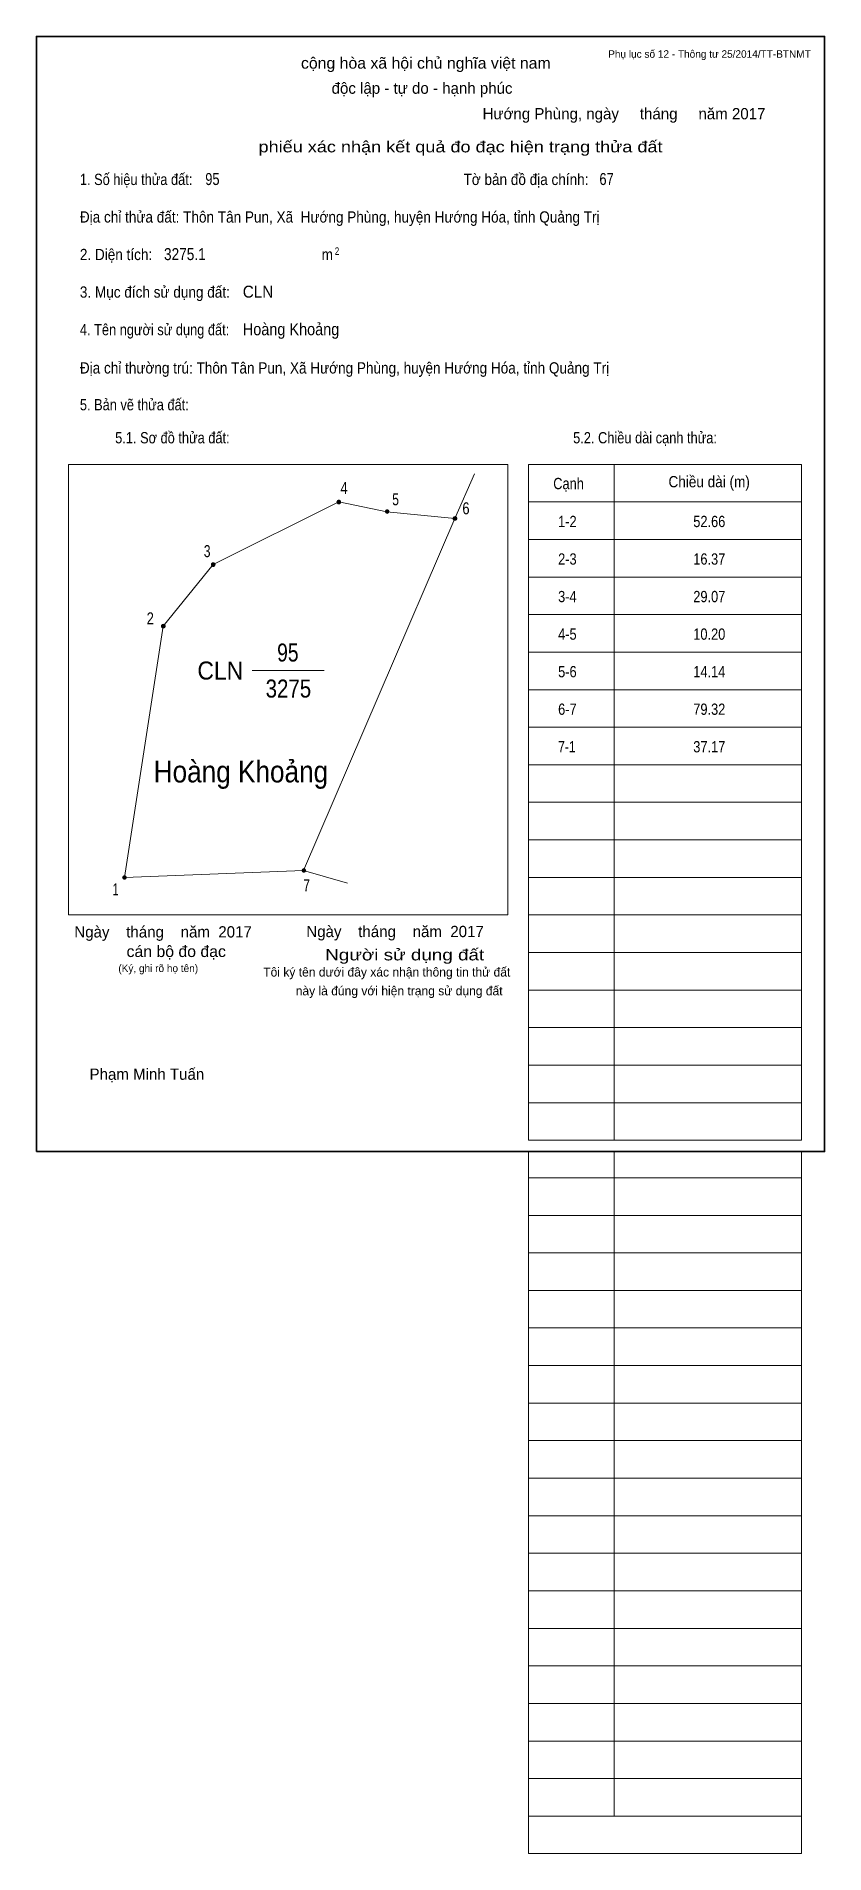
# Model space of a CAD drawing. Header units: centimetres. Extents: x 0 to 21, y -18.7 to 29.7.
import ezdxf
from ezdxf.enums import TextEntityAlignment as Align

# ---------------------------------------------------------------- set-up
doc = ezdxf.new("R2010")
doc.units = ezdxf.units.CM
doc.header["$LTSCALE"] = 0.12
for name, color, linetype in [('2', 7, 'Continuous'), ('30', 7, 'Continuous'), ('34', 7, 'Continuous')]:
    doc.layers.add(name, color=color, linetype=linetype)
for name, color, linetype, lineweight in [('32', 7, 'Continuous', 13), ('33', 7, 'Continuous', 13), ('6', 7, 'Continuous', 13), ('63', 7, 'Continuous', 13)]:
    doc.layers.add(name, color=color, linetype=linetype, lineweight=lineweight)

msp = doc.modelspace()

# ---------------------------------------------------------------- hatches: boundary and pattern name
at = {"layer": '32'}
for points in [[(8.1069, 17.3, 1), (8.0069, 17.3, 1)], [(9.3933, 17.0427, 1), (9.2933, 17.0427, 1)], [(11.2031, 16.8614, 1), (11.1031, 16.8614, 1)], [(4.7624, 15.6278, 1), (4.6624, 15.6278, 1)], [(3.4337, 13.9941, 1), (3.3337, 13.9941, 1)], [(2.3981, 7.3, 1), (2.2981, 7.3, 1)], [(7.1756, 7.4865, 1), (7.0756, 7.4865, 1)]]:
    msp.add_hatch(color=256, dxfattribs=at).paths.add_polyline_path(points)

# ---------------------------------------------------------------- linework, layer by layer
for centre in [(8.0569, 17.3), (9.3433, 17.0427), (11.1531, 16.8614), (4.7124, 15.6278), (3.3837, 13.9941), (2.3481, 7.3), (7.1256, 7.4865)]:
    msp.add_circle(centre, 0.05, dxfattribs=at)
at = {"layer": '33'}
msp.add_line((5.75, 12.81), (7.67, 12.81), dxfattribs=at)
at = {"layer": '6'}
for p, q in [((3.38, 13.99), (2.35, 7.3)), ((2.35, 7.3), (7.12, 7.48)), ((7.12, 7.48), (8.29, 7.15))]:
    msp.add_line(p, q, dxfattribs=at)
for points in [[(11.67, 18.05), (11.15, 16.86), (7.12, 7.48)], [(11.15, 16.86), (9.34, 17.04), (8.06, 17.3), (4.71, 15.63), (3.38, 13.99)]]:
    msp.add_lwpolyline(points, dxfattribs=at)
at = {"layer": '63'}
for p, q in [((0.86, 18.3), (12.56, 18.3)), ((0.86, 6.3), (0.86, 18.3)), ((12.56, 6.3), (12.56, 18.3)), ((13.11, 18.3), (20.38, 18.3)), ((13.11, 0.3), (13.11, 18.3)), ((15.39, 0.3), (15.39, 18.3)), ((20.38, 0.3), (20.38, 18.3)), ((13.11, 17.3), (20.38, 17.3)), ((13.11, 16.3), (20.38, 16.3)), ((13.11, 15.3), (20.38, 15.3)), ((13.11, 14.3), (20.38, 14.3)), ((13.11, 13.3), (20.38, 13.3)), ((13.11, 12.3), (20.38, 12.3)), ((13.11, 11.3), (20.38, 11.3)), ((13.11, 10.3), (20.38, 10.3)), ((13.11, 9.3), (20.38, 9.3)), ((13.11, 8.3), (20.38, 8.3)), ((13.11, 7.3), (20.38, 7.3)), ((0.86, 6.3), (12.56, 6.3)), ((13.11, 6.3), (20.38, 6.3)), ((13.11, 5.3), (20.38, 5.3)), ((13.11, 4.3), (20.38, 4.3)), ((13.11, 3.3), (20.38, 3.3)), ((13.11, 2.3), (20.38, 2.3)), ((13.11, 1.3), (20.38, 1.3)), ((13.11, 0.3), (20.38, 0.3)), ((13.11, -18.7), (13.11, 0)), ((15.39, -17.7), (15.39, 0)), ((20.38, -18.7), (20.38, 0)), ((13.11, -0.7), (20.38, -0.7)), ((13.11, -0.7), (20.38, -0.7)), ((13.11, -1.7), (20.38, -1.7)), ((13.11, -2.7), (20.38, -2.7)), ((13.11, -3.7), (20.38, -3.7)), ((13.11, -4.7), (20.38, -4.7)), ((13.11, -5.7), (20.38, -5.7)), ((13.11, -6.7), (20.38, -6.7)), ((13.11, -7.7), (20.38, -7.7)), ((13.11, -8.7), (20.38, -8.7)), ((13.11, -9.7), (20.38, -9.7)), ((13.11, -10.7), (20.38, -10.7)), ((13.11, -11.7), (20.38, -11.7)), ((13.11, -12.7), (20.38, -12.7)), ((13.11, -13.7), (20.38, -13.7)), ((13.11, -14.7), (20.38, -14.7)), ((13.11, -15.7), (20.38, -15.7)), ((13.11, -16.7), (20.38, -16.7)), ((13.11, -17.7), (20.38, -17.7)), ((13.11, -18.7), (20.38, -18.7))]:
    msp.add_line(p, q, dxfattribs=at)
at = {"layer": '63', "lineweight": 35}
msp.add_lwpolyline([(0, 0), (0, 29.7), (21, 29.7), (21, 0)], close=True, dxfattribs=at)

# ---------------------------------------------------------------- texts
at = {"layer": '2', "width": 0.9}
msp.add_text('Hoàng Khoảng', height=0.5788, dxfattribs=at).set_placement((5.45, 9.83), align=Align.CENTER)
at = {"layer": '30'}
for s, width, p in [('1-2', 0.85, (13.9, 16.63)), ('52.66', 0.85, (17.5, 16.63)), ('2-3', 0.85, (13.9, 15.63)), ('16.37', 0.85, (17.5, 15.63)), ('3-4', 0.85, (13.9, 14.63)), ('29.07', 0.85, (17.5, 14.63)), ('4-5', 0.85, (13.9, 13.63)), ('10.20', 0.85, (17.5, 13.63)), ('5-6', 0.85, (13.9, 12.63)), ('14.14', 0.85, (17.5, 12.63)), ('6-7', 0.85, (13.9, 11.63)), ('79.32', 0.85, (17.5, 11.63)), ('7-1', 0.8, (13.9, 10.63)), ('37.17', 0.85, (17.5, 10.63))]:
    msp.add_text(s, height=0.3, dxfattribs=dict(at, width=width)).set_placement(p)
at = {"layer": '32'}
for s, width, p in [('4', 0.8, (8.195, 17.51)), ('5', 0.75, (9.57, 17.21)), ('6', 0.8, (11.445, 16.97)), ('3', 0.75, (4.55, 15.83)), ('2', 0.8, (3.035, 14.04)), ('1', 0.65, (2.11, 6.82)), ('7', 0.75, (7.2, 6.93))]:
    msp.add_text(s, height=0.32, dxfattribs=dict(at, width=width)).set_placement(p, align=Align.CENTER)
at = {"layer": '33'}
for s, width, p in [('95', 0.8, (6.7, 13.05)), ('3275', 0.85, (6.715, 12.09))]:
    msp.add_text(s, height=0.4799, dxfattribs=dict(at, width=width)).set_placement(p, align=Align.CENTER)
at = {"layer": '33', "width": 0.95}
msp.add_text('CLN', height=0.4799, dxfattribs=at).set_placement((5.51, 12.57), align=Align.RIGHT)
at = {"layer": '34'}
for s, width, p in [('95', 0.8, (4.5, 25.74)), ('67', 0.8, (15, 25.74)), ('3275.1', 0.85, (3.4, 23.74)), ('CLN', 0.95, (5.5, 22.74)), ('Hoàng Khoảng', 0.9, (5.5, 21.74))]:
    msp.add_text(s, height=0.32, dxfattribs=dict(at, width=width)).set_placement(p)
at = {"layer": '63', "width": 1.05}
msp.add_text('cộng hòa xã hội chủ nghĩa việt nam', height=0.3, dxfattribs=at).set_placement((10.375, 28.84), align=Align.CENTER)
at = {"layer": '63'}
for s, height, p in [('Phụ lục số 12 - Thông tư 25/2014/TT-BTNMT', 0.2, (20.63, 29.13)), ('Ngày    tháng    năm  2017', 0.3, (5.74, 5.7)), ('Ngày    tháng    năm  2017', 0.3, (11.92, 5.71)), ('(Ký, ghi rõ họ tên)', 0.2, (4.31, 4.78))]:
    msp.add_text(s, height=height, dxfattribs=at).set_placement(p, align=Align.RIGHT)
for s, height, p in [('độc lập - tự do - hạnh phúc', 0.3, (10.275, 28.17)), ('Hướng Phùng, ngày     tháng     năm 2017', 0.3, (15.655, 27.49)), ('Tôi ký tên dưới đây xác nhận thông tin thử đất', 0.24, (9.335, 4.66)), ('này là đúng với hiện trạng sử dụng đất', 0.24, (9.665, 4.16)), ('Phạm Minh Tuấn', 0.3, (2.945, 1.91))]:
    msp.add_text(s, height=height, dxfattribs=at).set_placement(p, align=Align.CENTER)
for s, width, p in [('phiếu xác nhận kết quả đo đạc hiện trạng thửa đất', 1.2, (16.68, 26.61)), ('cán bộ đo đạc', 1.05, (5.05, 5.18)), ('Người sử dụng đất', 1.25, (11.93, 5.09))]:
    msp.add_text(s, height=0.3, dxfattribs=dict(at, width=width)).set_placement(p, align=Align.RIGHT)
for s, height, width, p in [('1. Số hiệu thửa đất:', 0.3, 0.85, (1.16, 25.74)), ('Tờ bản đồ địa chính:', 0.3, 0.9, (11.38, 25.74)), ('Địa chỉ thửa đất: Thôn Tân Pun, Xã  Hướng Phùng, huyện Hướng Hóa, tỉnh Quảng Trị', 0.3, 0.9, (1.16, 24.74)), ('2. Diện tích:', 0.3, 0.9, (1.16, 23.74)), ('m', 0.3, 0.9, (7.6, 23.74)), ('2', 0.2, 0.8, (7.95, 23.88)), ('3. Mục đích sử dụng đất:', 0.3, 0.9, (1.16, 22.74)), ('4. Tên người sử dụng đất:', 0.3, 0.85, (1.16, 21.74)), ('Địa chỉ thường trú: Thôn Tân Pun, Xã Hướng Phùng, huyện Hướng Hóa, tỉnh Quảng Trị', 0.3, 0.9, (1.16, 20.72)), ('5. Bản vẽ thửa đất:', 0.3, 0.85, (1.16, 19.74)), ('5.1. Sơ đồ thửa đất:', 0.3, 0.85, (2.1, 18.86)), ('5.2. Chiều dài cạnh thửa:', 0.3, 0.85, (14.3, 18.86)), ('Cạnh', 0.3, 0.85, (13.77, 17.64)), ('Chiều dài (m)', 0.3, 0.9, (16.84, 17.69))]:
    msp.add_text(s, height=height, dxfattribs=dict(at, width=width)).set_placement(p)

doc.saveas('drawing.dxf')
